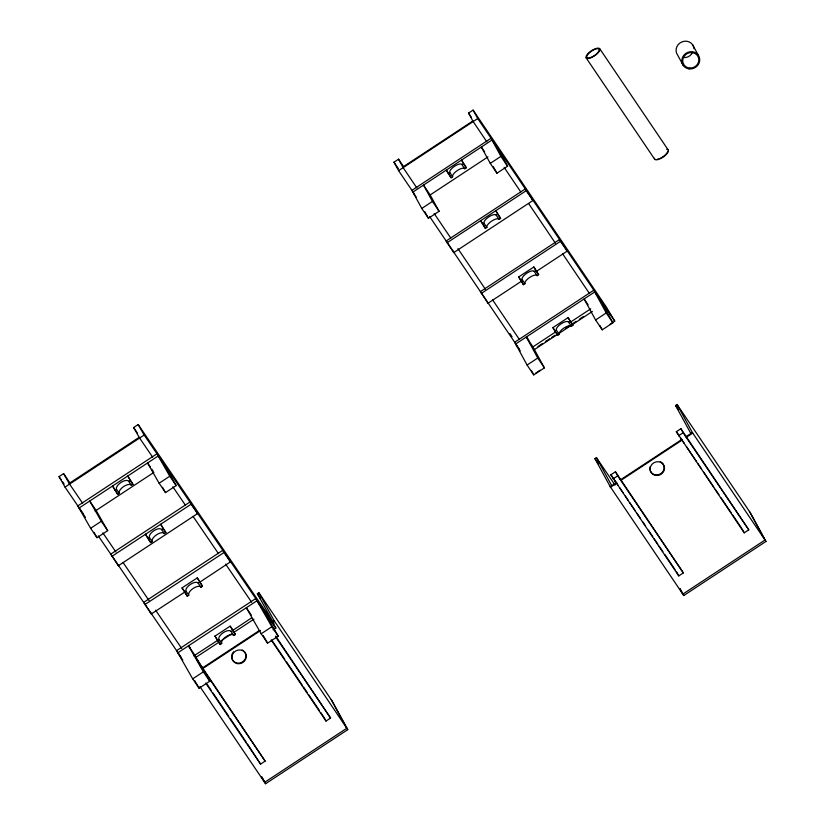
<?xml version="1.0" encoding="UTF-8"?>
<svg xmlns="http://www.w3.org/2000/svg" width="825" height="825" viewBox="0 0 825 825"><rect width="100%" height="100%" fill="white"/><g stroke="black" fill="none" stroke-linecap="round" stroke-linejoin="round"><path stroke-width="1.24" d="M414.573 194.287L398.588 170.651L393.968 162.185L398.537 159.184L403.58 166.629M486.874 141.848L473.158 121.574L468.548 113.108L473.107 110.096L606.323 307.034L614.749 321.131L610.18 324.132M402.837 167.062L472.838 120.986M398.588 170.651L477.727 118.563L473.107 110.096M448.253 173.57L449.78 172.569A7.291 2.65 -34.1 0 1 454.596 166.227A7.291 2.65 -34.1 0 1 461.948 164.557L463.475 163.546L461.567 160.05L466.331 167.774L464.805 168.774A7.291 2.65 -34.1 0 0 457.442 170.445A7.291 2.65 -34.1 0 0 452.636 176.787L451.11 177.787L446.346 170.063L451.11 177.787M484.677 151.944L481.346 147.025L490.267 163.381L496.928 173.219L507.581 166.217L500.919 156.368L491.05 138.26L411.912 190.348L421.781 208.447L428.443 218.295L439.096 211.282L430.176 194.937L487.967 156.894M421.781 208.447L432.434 201.434L423.514 185.089L430.176 194.937M490.267 163.381L500.919 156.368M83.119 513.624L65.031 487.111L59.039 476.623L63.608 473.622L70.115 483.161M152.625 457.122L139.6 438.034L133.619 427.546L138.177 424.545L266.207 612.212L275.849 628.052L273.116 629.857M69.176 483.388L139.188 437.312M65.031 487.111L144.169 435.033L138.177 424.545M447.119 242.736L526.257 190.657L525.308 188.904L446.16 240.983L453.781 252.584L532.919 200.506L531.96 198.753M482.512 224.204L484.028 223.204A7.291 2.65 -34.1 0 1 488.843 216.862A7.291 2.65 -34.1 0 1 496.207 215.191L497.733 214.191L495.815 210.684L500.589 218.408L499.063 219.409A7.291 2.65 -34.1 0 0 491.7 221.079A7.291 2.65 -34.1 0 0 486.884 227.422L485.368 228.432L480.604 220.708L482.738 223.864M115.026 490.349L116.552 489.349A7.291 3.321 -34.3 0 1 120.986 482.45A7.291 3.321 -34.3 0 1 128.731 481.336L130.247 480.336L127.772 475.994L132.99 484.358L131.474 485.358A7.291 3.321 -34.3 0 0 123.729 486.472A7.291 3.321 -34.3 0 0 119.295 493.371L117.769 494.371L112.551 486.018L117.769 494.371M95.092 511.098L153.914 472.385M90.626 528.299L101.289 521.287L89.719 501.033L96.123 510.417L107.683 530.671L97.03 537.683L90.626 528.299L77.828 505.88L156.967 453.791L169.775 476.211L176.179 485.595L165.516 492.608L159.122 483.223L147.562 462.98L150.398 467.146M159.122 483.223L169.775 476.211M481.377 293.38L560.515 241.292L559.556 239.539L480.418 291.627L488.029 303.229L522.256 280.706M518.657 276.973L533.878 266.96L538.643 274.684L537.127 275.684A7.291 2.65 -34.1 0 0 529.763 277.355A7.291 2.65 -34.1 0 0 524.947 283.697L523.421 284.697L518.657 276.973L520.802 280.139M520.575 280.479L522.091 279.469A7.291 2.65 -34.1 0 1 526.907 273.127A7.291 2.65 -34.1 0 1 534.27 271.456L535.786 270.456L533.878 266.96M536.157 271.559L567.177 251.14L566.218 249.387M111.994 556.308L191.132 504.219L189.894 502.054L110.756 554.142L118.388 565.692L197.536 513.604L196.298 511.438M147.953 538.612L149.469 537.611A7.291 3.321 -34.3 0 1 153.904 530.712A7.291 3.321 -34.3 0 1 161.648 529.598L163.175 528.598L160.689 524.257L165.918 532.61L164.392 533.62A7.291 3.321 -34.3 0 0 156.647 534.734A7.291 3.321 -34.3 0 0 152.213 541.633L150.697 542.633L145.468 534.27L150.697 542.633M552.915 327.608L568.136 317.594L572.901 325.318L571.374 326.318A7.291 2.65 -34.1 0 0 564.022 327.989A7.291 2.65 -34.1 0 0 559.206 334.331L557.679 335.332L552.915 327.608L557.679 335.332M554.823 331.114L556.349 330.113A7.291 2.65 -34.1 0 1 561.165 323.771A7.291 2.65 -34.1 0 1 568.528 322.101L570.044 321.1L568.136 317.594M532.981 346.83L555.442 332.052M570.415 322.193L590.731 308.818M144.911 604.56L224.049 552.482L222.812 550.306L143.674 602.394L151.315 613.944L186.048 591.226A7.291 3.321 -34.3 0 1 190.493 584.327A7.291 3.321 -34.3 0 1 198.227 583.213L230.453 561.866L229.216 559.69M537.982 346.469L542.221 343.674M545.408 341.581L549.646 338.786M551.77 337.394L554.957 335.29M565.558 328.309L568.745 326.215M572.983 323.431L576.17 321.338M579.346 319.234L583.595 316.449M534.053 349.841L592.402 311.448M182.057 587.885L197.268 577.871L202.496 586.235L200.97 587.235A7.291 3.321 -34.3 0 0 193.236 588.349A7.291 3.321 -34.3 0 0 188.791 595.248L187.275 596.248L182.057 587.885L184.109 590.906M527.092 365.042L537.745 358.029L526.278 337.012L532.94 346.861L544.407 367.878L533.754 374.89L527.092 365.042L514.676 342.272L593.814 290.183L606.231 312.964L612.893 322.802L602.24 329.814L595.578 319.976L584.11 298.949L588.112 304.858M595.578 319.976L606.231 312.964M535.6 373.22L540.169 370.208M274.086 623.886L257.369 593.732L258.885 592.732L332.155 701.044L347.758 729.661L265.567 783.75L199.867 686.493M214.974 636.147L230.196 626.134L235.414 634.487L233.888 635.487A7.291 3.321 -34.3 0 0 226.153 636.611A7.291 3.321 -34.3 0 0 221.719 643.51L220.193 644.511L214.974 636.147L220.193 644.511M193.854 655.865L218.976 639.488A7.291 3.321 -34.3 0 1 223.41 632.589A7.291 3.321 -34.3 0 1 231.144 631.476L251.615 617.863M195.608 657.556L218.945 642.201M221.069 640.808L231.67 633.827M233.795 632.424L253.945 619.163M202.661 667.827L259.225 630.599M272.033 622.163L274.168 620.761L347.758 729.661M202.981 668.415L260.618 630.475M272.353 622.751L274.488 621.349L258.885 592.732M192.699 678.851L203.352 671.839L188.482 645.81L194.886 655.194L209.756 681.223L199.103 688.236L192.699 678.851L176.591 650.647L255.74 598.568L271.838 626.773L278.242 636.158L267.589 643.16L261.185 633.786L246.324 607.747L251.295 615.048M261.185 633.786L271.838 626.773M616.914 482.996L610.51 487.204L594.908 458.587L596.423 457.586L615.048 485.11M690.855 433.537L675.572 405.508L677.088 404.498L750.358 512.82L765.961 541.437L683.77 595.526L610.191 486.626L616.595 482.408M610.882 474.757L615.45 471.756L683.337 572.901L678.769 575.912L610.882 474.757L618.1 485.43M676.335 431.692L680.893 428.68L748.78 529.836L744.212 532.837L676.335 431.692L679.212 435.951M613.119 478.851L617.678 475.839L615.45 471.756M678.562 435.775L683.121 432.774L680.893 428.68M620.864 479.593L681.697 439.56M685.967 436.745L692.371 432.537L765.961 541.437M621.184 480.181L682.017 440.137M686.287 437.332L692.691 433.115L677.088 404.498M205.734 683.079L260.566 764.136L265.134 761.135L197.247 659.979M271.177 640.004L326.009 721.071L330.577 718.059L275.684 636.116M615.141 481.408L615.646 482.202L615.079 481.377M144.169 435.033L275.849 628.052M164.608 465.352L158.214 455.967L79.066 508.045L85.47 517.43M191.132 504.219L197.536 513.604M224.049 552.482L230.453 561.866M263.371 610.118L256.977 600.734L177.829 652.822L182.81 660.124M133.619 427.546L137.228 432.847M172.848 486.771L185.182 504.848M193.091 516.44L218.47 553.637M225.617 564.114L251.635 602.26M151.821 469.229L153.244 471.312M130.247 480.336L132.99 484.358M163.175 528.598L165.918 532.61M202.496 586.235L197.268 577.871M235.414 634.487L230.196 626.134M128.731 481.336L131.474 485.358M161.648 529.598L164.392 533.62M198.227 583.213L200.97 587.235M231.144 631.476L233.888 635.487M116.552 489.349L119.295 493.371M149.469 537.611L152.213 541.633M186.048 591.226L188.791 595.248M218.976 639.488L221.719 643.51M188.894 645.944L190.317 648.017M101.289 521.287L107.683 530.671M203.352 671.839L209.756 681.223M82.613 503.198L69.589 484.11L63.608 473.622M102.847 532.847L115.902 551.987M123.08 562.516L149.108 600.662M155.605 610.191L181.737 648.502M59.039 476.623L61.215 479.81M62.659 481.924L64.102 484.048M98.309 535.899L180.861 656.906M599.796 48.819A8.198 2.98 -34.1 0 1 590.762 57.853A8.198 2.98 -34.1 0 1 588.287 53.305A8.198 2.98 -34.1 0 1 599.796 48.819L668.312 150.098M586.101 57.832L654.607 159.122M675.572 405.508L678.428 409.736M477.727 118.563L614.749 321.131M498.661 149.861L491.999 140.013L412.861 192.101L416.192 197.02M526.257 190.657L532.919 200.506M560.515 241.292L567.177 251.14M601.425 301.785L594.773 291.937L515.625 344.025L517.626 346.974M468.548 113.108L471.426 117.367M504.168 167.413L520.802 192.008M528.691 203.662L555.452 243.231M562.588 253.77L589.38 293.38M683.121 432.774L748.78 529.836M680.656 438.085L684.265 443.417M686.431 446.624L696.527 461.557M697.971 463.691L701.58 469.023M703.746 472.22L713.852 487.152M715.285 489.287L718.895 494.618M721.06 497.815L731.167 512.748M732.61 514.882L741.262 527.68M463.475 163.546L466.331 167.774M497.733 214.191L500.589 218.408M535.786 270.456L538.643 274.684M570.044 321.1L572.901 325.318M461.948 164.557L464.805 168.774M496.207 215.191L499.063 219.409M534.27 271.456L537.127 275.684M568.528 322.101L571.374 326.318M449.78 172.569L452.636 176.787M484.028 223.204L486.884 227.422M522.091 279.469L524.947 283.697M556.349 330.113L559.206 334.331M526.67 337.136L528.815 340.302M432.434 201.434L439.096 211.282M617.678 475.839L683.337 572.901M537.745 358.029L544.407 367.878M416.862 187.925L403.147 167.65L398.537 159.184M434.156 213.489L450.79 238.085M457.957 248.676L485.44 289.307M492.577 299.846L519.368 339.457M619.544 487.554L623.153 492.896M625.319 496.093L628.207 500.363M629.64 502.487L635.415 511.026M636.859 513.16L640.468 518.492M642.634 521.689L645.521 525.958M648.398 530.227L652.73 536.621M654.173 538.756L657.783 544.087M659.227 546.222L662.836 551.554M665.002 554.751L675.097 569.683M594.908 458.587L598.486 463.887M393.968 162.185L398.289 168.568M509.902 333.578L512.057 336.765M429.598 216.501L519.337 349.161M518.956 348.944L520.286 350.914M257.369 593.732L260.236 597.97M275.746 637.003L330.577 718.059M271.838 640.179L284.821 659.381M286.265 661.516L302.136 684.977M303.579 687.112L307.189 692.443M308.632 694.578L319.45 710.583M320.894 712.717L323.06 715.914M200.197 665.136L265.134 761.135M207.116 684.317L211.447 690.721M212.881 692.856L228.762 716.317M230.206 718.451L246.077 741.912M247.521 744.047L260.566 764.136M685.297 435.548L685.647 436.126L685.379 435.672M271.074 620.565L271.157 620.689M262.133 607.953L278.242 636.158M263.247 635.57L267.589 643.16M163.371 463.176L176.179 485.595M162.473 487.276L165.516 492.608M184.8 591.907L187.275 596.248M194.762 680.646L199.103 688.236M150.078 611.779L151.315 613.944M117.15 563.516L118.388 565.692M93.988 532.352L97.03 537.683M692.484 44.56L698.218 55.079M683.337 65.567L677.603 55.058A9.116 8.487 -28.6 0 1 682.12 41.828A9.116 8.487 -28.6 0 1 694 48.696M749.409 511.407L765.012 540.024L682.822 594.113L679.821 588.607M741.984 528.753L744.212 532.837M600.476 300.032L612.893 322.802M599.827 325.39L602.24 329.814M497.712 148.108L507.581 166.217M493.36 166.681L496.928 173.219M521.513 281.191L523.421 284.697M676.541 571.818L678.769 575.912M483.45 224.926L485.368 228.432M680.171 588.916L683.77 595.526M596.423 457.586L611.707 485.616M531.341 370.466L533.754 374.89M487.08 301.476L488.029 303.229M452.822 250.831L453.781 252.584M424.875 211.757L428.443 218.295M331.207 699.641L346.809 728.258L264.619 782.347L261.618 776.841M323.782 716.977L326.009 721.071M261.968 777.15L265.567 783.75M197.804 661L198.918 663.053M244.881 652.245A7.291 6.786 -28.6 0 1 243.107 661.506A7.291 6.786 -28.6 0 1 233.454 661.165A7.291 6.786 -28.6 0 1 233.537 651.853M242.158 649.966A7.291 6.786 -28.6 0 1 243.684 650.925M692.577 52.161A8.198 7.642 -28.6 0 1 684.193 57.575M666.672 149.397A8.198 2.98 -34.1 0 1 663.774 156.626A8.198 2.98 -34.1 0 1 654.472 158.287M667.559 151.852A7.291 2.65 -34.1 0 1 660.227 158.338M658.69 158.926A7.291 2.65 -34.1 0 1 657.339 159.215M660.361 461.732A7.291 6.786 -28.6 0 1 663.599 470.332A7.291 6.786 -28.6 0 1 654.772 474.705A7.291 6.786 -28.6 0 1 649.997 466.868M680.481 438.199L681.017 439.013L680.481 438.199M619.606 478.273L620.204 479.201L619.606 478.273M201.403 666.497L202.001 667.425L201.403 666.497M609.953 313.593L610.531 314.49L609.995 313.655M237.497 663.64A7.291 6.786 -28.6 0 0 245.974 654.421A7.291 6.786 -28.6 0 0 233.857 652.431A7.291 6.786 -28.6 0 0 237.497 663.64M689.061 68.888A9.116 8.487 -28.6 0 0 699.26 57.028A9.116 8.487 -28.6 0 0 683.997 55.058A9.116 8.487 -28.6 0 0 689.061 68.888M689.927 68.083A8.198 7.642 -28.6 0 0 698.156 56.75A8.198 7.642 -28.6 0 0 684.245 56.141A8.198 7.642 -28.6 0 0 689.927 68.083M590.184 57.647A7.291 2.65 -34.1 0 0 599.156 49.696A7.291 2.65 -34.1 0 0 589.514 52.645A7.291 2.65 -34.1 0 0 590.184 57.647M655.7 475.417A7.291 6.786 -28.6 0 0 664.177 466.187A7.291 6.786 -28.6 0 0 652.059 464.207A7.291 6.786 -28.6 0 0 655.7 475.417"/></g></svg>
